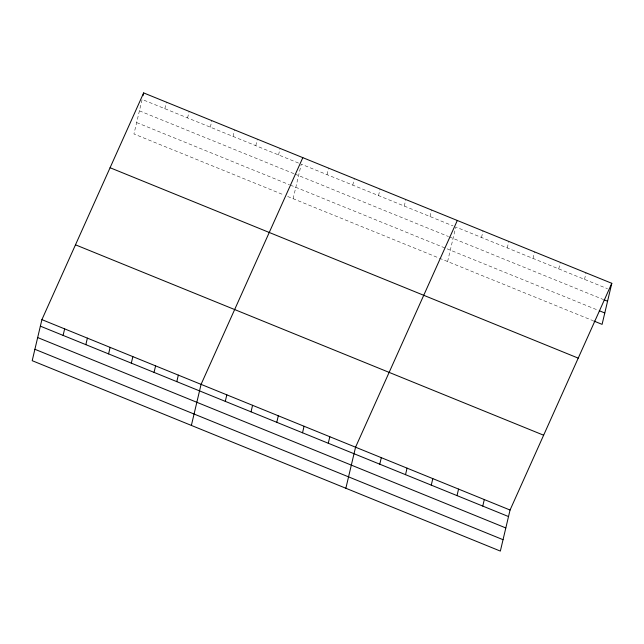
<?xml version="1.0" encoding="UTF-8"?>
<svg xmlns="http://www.w3.org/2000/svg" width="644" height="644" viewBox="0 0 644 644"><rect width="100%" height="100%" fill="white"/><g stroke="black" fill="none" stroke-linecap="round" stroke-linejoin="round"><path stroke-width="0.48" stroke-dasharray="3.22 2.42" d="M164.848 108.683L166.393 102.163M187.589 117.933L189.127 111.404M210.322 127.182L211.868 120.653M233.064 136.423L234.609 129.903M255.805 145.673L257.342 139.152M278.538 154.922L280.084 148.402M293.117 198.706L301.279 164.172L453.014 225.883M327.031 174.645L328.569 168.116M352.775 185.118L354.321 178.589M378.527 195.583L380.065 189.062M404.271 206.056L405.817 199.535M430.023 216.529L431.561 210.008M447.604 261.536L455.767 227.002L607.501 288.713M481.519 237.475L483.056 230.954M507.263 247.948L508.808 241.419M533.015 258.421L534.552 251.893M558.759 268.894L560.304 262.366M584.511 279.359L586.048 272.839M298.55 163.061L142.107 99.434L133.944 133.968L284.02 195.003M139.418 110.832L294.042 173.719M294.952 174.089L448.474 236.525M449.399 236.903L602.969 299.363M136.641 122.569L289.446 184.715M290.355 185.086L598.348 310.352M287.659 196.484L438.411 257.793M439.329 258.172L592.899 320.632"/><path stroke-width="0.97" d="M41.908 319.633L32.2 360.688L500.348 551.087L510.056 510.032L611.8 283.312L143.652 92.913L41.908 319.633L510.056 510.032M63.104 335.403L64.642 328.883M142.992 95.706L143.652 92.913M85.837 344.653L87.383 338.124M108.578 353.902L110.124 347.374M131.32 363.144L132.857 356.623M154.053 372.393L155.598 365.873M176.794 381.642L178.34 375.122M191.373 425.426L201.073 384.371L302.825 157.651M225.279 401.365L226.825 394.836M251.031 411.838L252.569 405.309M276.775 422.311L278.321 415.783M302.527 432.776L304.065 426.256M328.271 443.249L329.817 436.729M345.86 488.257L355.56 447.202L457.312 220.481M379.767 464.195L381.312 457.675M405.519 474.668L407.064 468.148M431.271 485.141L432.808 478.613M457.015 495.614L458.56 489.086M482.767 506.079L484.304 499.559M611.8 283.312L602.092 324.367L593.816 321.002M603.887 299.734L607.566 301.231M599.274 310.73L604.788 312.976M110.076 167.73L578.223 358.128M75.485 244.817L543.633 435.215M40.363 326.154L508.51 516.552M37.666 337.553L505.814 527.951M34.897 349.289L503.045 539.696"/></g></svg>
